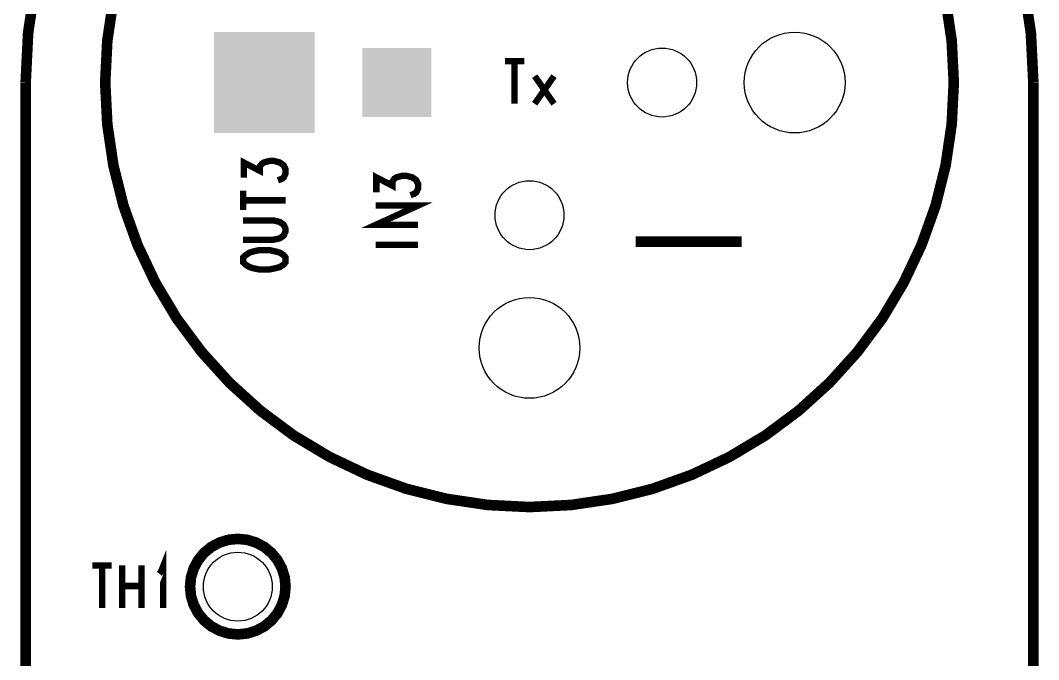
# Model space of a CAD drawing. Extents: x -0.1 to 19.1, y -0.1 to 48.8.
# Drawn here: x -0.1 to 19.1, y 26.62 to 38.67 of the extents above; entities that cross this region are included whole.
import ezdxf

# ---------------------------------------------------------------- set-up
doc = ezdxf.new("R2010")
doc.units = 0
doc.layers.get('0').update_dxf_attribs({"linetype": 'CONTINUOUS'})
doc.layers.add('07_ASSY1_GBR', color=7, linetype='CONTINUOUS')

# ---------------------------------------------------------------- blocks, each defined once
blk = doc.blocks.new('SQUARE_12')
blk.add_solid([(0.95, 0.95), (0.95, -0.95), (-0.95, 0.95), (-0.95, -0.95)])
blk = doc.blocks.new('ROUND_13')
blk.add_circle((0, 0), 0.65)
blk = doc.blocks.new('SQUARE_14')
blk.add_solid([(0.65, 0.65), (0.65, -0.65), (-0.65, 0.65), (-0.65, -0.65)])
blk = doc.blocks.new('ROUND_16')
blk.add_circle((0, 0), 0.95)

msp = doc.modelspace()

# ---------------------------------------------------------------- linework, layer by layer
at = {"layer": '07_ASSY1_GBR'}
for points, const_width in [([(0, 37.5), (0.046, 38.431), (0.183, 39.353)], 0.2), ([(18.817, 39.353), (18.954, 38.431), (19, 37.5)], 0.2), ([(1.654, 39.061), (1.539, 38.284), (1.5, 37.5), (1.539, 36.716), (1.654, 35.939), (1.844, 35.178), (2.109, 34.439), (2.445, 33.729), (2.848, 33.055), (3.316, 32.425), (3.843, 31.843), (4.425, 31.316), (5.055, 30.848), (5.729, 30.445), (6.439, 30.109), (7.178, 29.844), (7.939, 29.654), (8.716, 29.539), (9.5, 29.5), (10.284, 29.539), (11.061, 29.654), (11.822, 29.844), (12.561, 30.109), (13.271, 30.445), (13.945, 30.848), (14.575, 31.316), (15.157, 31.843), (15.684, 32.425), (16.152, 33.055), (16.555, 33.729), (16.891, 34.439), (17.156, 35.178), (17.346, 35.939), (17.461, 36.716), (17.5, 37.5)], 0.2), ([(1.654, 39.061), (1.539, 38.284), (1.5, 37.5), (1.539, 36.716), (1.654, 35.939), (1.844, 35.178), (2.109, 34.439), (2.445, 33.729), (2.848, 33.055), (3.316, 32.425), (3.843, 31.843), (4.425, 31.316), (5.055, 30.848), (5.729, 30.445), (6.439, 30.109), (7.178, 29.844), (7.939, 29.654), (8.716, 29.539), (9.5, 29.5), (10.284, 29.539), (11.061, 29.654), (11.822, 29.844), (12.561, 30.109), (13.271, 30.445), (13.945, 30.848), (14.575, 31.316), (15.157, 31.843), (15.684, 32.425), (16.152, 33.055), (16.555, 33.729), (16.891, 34.439), (17.156, 35.178), (17.346, 35.939), (17.461, 36.716), (17.5, 37.5), (17.461, 38.284), (17.346, 39.061)], 0.2), ([(17.5, 37.5), (17.461, 38.284), (17.346, 39.061)], 0.2), ([(9.038, 37.9), (9.402, 37.9)], 0.12), ([(9.22, 37.9), (9.22, 37.1)], 0.12), ([(9.962, 37.621), (9.598, 37.1)], 0.12), ([(9.598, 37.621), (9.962, 37.1)], 0.12), ([(0, 37.5), (0, 9.5)], 0.2), ([(19, 37.5), (19, 9.5)], 0.2), ([(4.112, 35.709), (4.112, 35.993), (4.415, 35.836), (4.415, 35.916), (4.452, 35.967), (4.488, 35.993), (4.597, 36.022), (4.682, 36.022), (4.791, 35.993), (4.864, 35.942), (4.9, 35.865), (4.9, 35.785), (4.864, 35.709), (4.827, 35.683), (4.755, 35.658)], 0.12), ([(6.612, 35.429), (6.612, 35.713), (6.915, 35.556), (6.915, 35.636), (6.952, 35.687), (6.988, 35.713), (7.097, 35.742), (7.182, 35.742), (7.291, 35.713), (7.364, 35.662), (7.4, 35.585), (7.4, 35.505), (7.364, 35.429), (7.327, 35.403), (7.255, 35.378)], 0.12), ([(4.1, 35.098), (4.1, 35.462)], 0.12), ([(4.1, 35.28), (4.9, 35.28)], 0.12), ([(7.4, 34.818), (6.6, 34.818), (7.4, 35.182), (6.6, 35.182)], 0.12), ([(4.1, 34.538), (4.67, 34.538), (4.791, 34.563), (4.864, 34.614), (4.9, 34.695), (4.9, 34.745), (4.864, 34.822), (4.791, 34.873), (4.67, 34.902), (4.1, 34.902)], 0.12), ([(11.5, 34.5), (13.5, 34.5)], 0.2), ([(4.1, 34.113), (4.148, 34.069), (4.221, 34.022), (4.294, 34), (4.403, 33.978), (4.597, 33.978), (4.706, 34), (4.791, 34.022), (4.864, 34.069), (4.9, 34.113), (4.9, 34.204), (4.864, 34.247), (4.791, 34.295), (4.706, 34.317), (4.597, 34.342), (4.403, 34.342), (4.294, 34.317), (4.221, 34.295), (4.148, 34.247), (4.1, 34.204), (4.1, 34.113)], 0.12), ([(6.6, 34.44), (7.4, 34.44)], 0.12), ([(3.1, 28), (3.117, 27.824), (3.169, 27.656), (3.252, 27.5), (3.364, 27.364), (3.5, 27.252), (3.656, 27.169), (3.824, 27.117), (4, 27.1), (4.176, 27.117), (4.344, 27.169), (4.5, 27.252), (4.636, 27.364), (4.748, 27.5), (4.831, 27.656), (4.883, 27.824), (4.9, 28), (4.883, 28.176), (4.831, 28.344), (4.748, 28.5), (4.636, 28.636), (4.5, 28.748), (4.344, 28.831), (4.176, 28.883), (4, 28.9), (3.824, 28.883), (3.656, 28.831), (3.5, 28.748), (3.364, 28.636), (3.252, 28.5), (3.169, 28.344), (3.117, 28.176), (3.1, 28)], 0.2), ([(2.52, 28.242), (2.549, 28.279), (2.593, 28.388), (2.593, 27.6)], 0.12), ([(1.258, 28.4), (1.622, 28.4)], 0.12), ([(1.44, 28.4), (1.44, 27.6)], 0.12), ([(1.818, 28.4), (1.818, 27.6)], 0.12), ([(2.182, 28.4), (2.182, 27.6)], 0.12), ([(1.818, 28.012), (2.182, 28.012)], 0.12)]:
    msp.add_lwpolyline(points, dxfattribs=dict(at, const_width=const_width))

# ---------------------------------------------------------------- block references
for name, p in [('SQUARE_12', (4.5, 37.5)), ('ROUND_16', (14.5, 37.5)), ('SQUARE_14', (7, 37.5)), ('ROUND_13', (12, 37.5)), ('ROUND_13', (9.5, 35)), ('ROUND_16', (9.5, 32.5)), ('ROUND_13', (4, 28))]:
    msp.add_blockref(name, p, dxfattribs=at)

doc.saveas('drawing.dxf')
